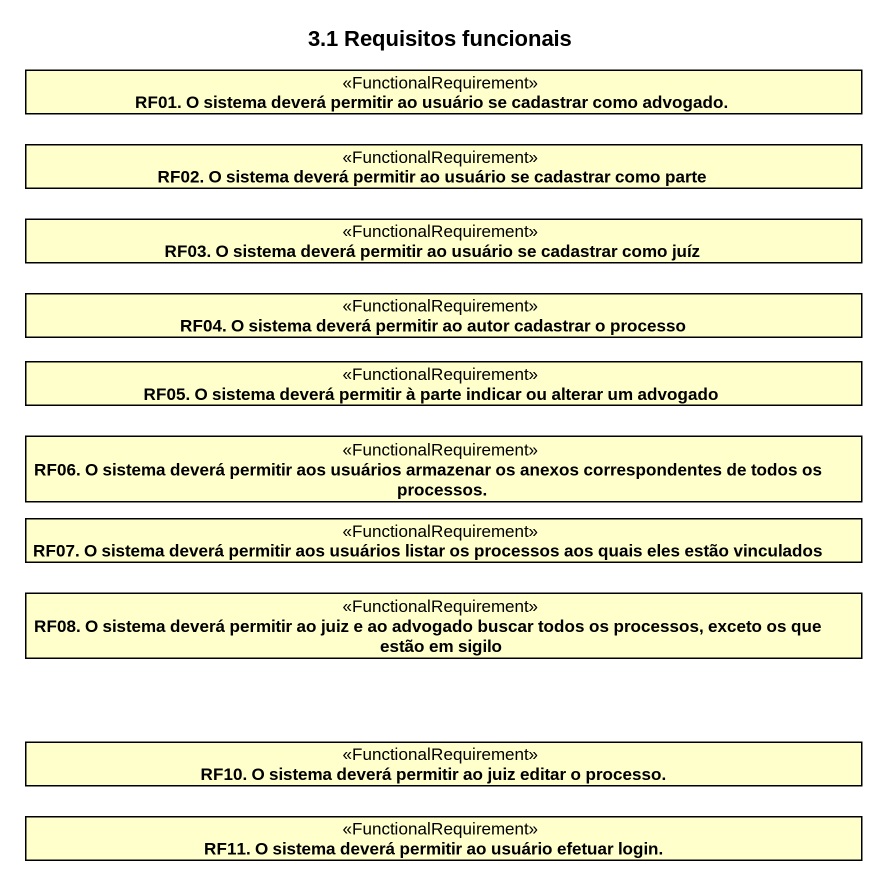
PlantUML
@startuml
title 3.1 Requisitos funcionais
hide circle
hide empty members
class "RF01. O sistema deverá permitir ao usuário se cadastrar como advogado." as RF01_O_sistema_deverá <<FunctionalRequirement>>
class "RF02. O sistema deverá permitir ao usuário se cadastrar como parte" as RF02_O_sistema_deverá <<FunctionalRequirement>>
class "RF03. O sistema deverá permitir ao usuário se cadastrar como juíz" as RF03_O_sistema_deverá <<FunctionalRequirement>>
class "RF04. O sistema deverá permitir ao autor cadastrar o processo" as RF04_O_sistema_deverá <<FunctionalRequirement>>
class "RF05. O sistema deverá permitir à parte indicar ou alterar um advogado" as RF05_O_sistema_deverá <<FunctionalRequirement>>
class "RF06. O sistema deverá permitir aos usuários armazenar os anexos correspondentes de todos os processos." as RF06_O_sistema_deverá <<FunctionalRequirement>>
class "RF07. O sistema deverá permitir aos usuários listar os processos aos quais eles estão vinculados" as RF07_O_sistema_deverá <<FunctionalRequirement>>
class "RF08. O sistema deverá permitir ao juiz e ao advogado buscar todos os processos, exceto os que estão em sigilo" as RF08_O_sistema_deverá <<FunctionalRequirement>>
class "RF10. O sistema deverá permitir ao juiz editar o processo." as RF10_O_sistema_deverá <<FunctionalRequirement>>
class "RF11. O sistema deverá permitir ao usuário efetuar login." as RF11_O_sistema_deverá <<FunctionalRequirement>>
@enduml
